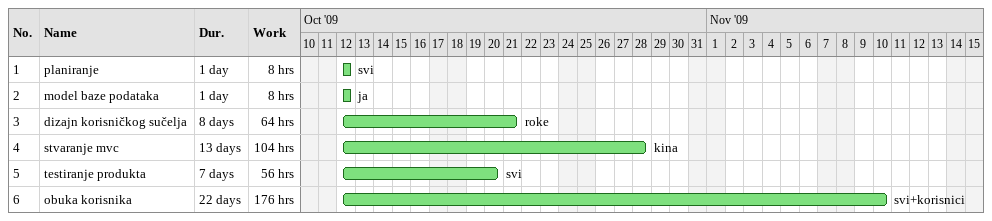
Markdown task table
| ID | Task | Duration | Start | Finish | Resources | Work (h) |
|---|---|---|---|---|---|---|
| 1 | planiranje | 1d | 2009-10-12 | 2009-10-12 | svi | 8 |
| 2 | model baze podataka | 1d | 2009-10-12 | 2009-10-12 | ja | 8 |
| 3 | dizajn korisničkog sučelja | 8d | 2009-10-12 | 2009-10-21 | roke | 64 |
| 4 | stvaranje mvc | 13d | 2009-10-12 | 2009-10-28 | kina | 104 |
| 5 | testiranje produkta | 7d | 2009-10-12 | 2009-10-20 | svi | 56 |
| 6 | obuka korisnika | 22d | 2009-10-12 | 2009-11-10 | svi+korisnici | 176 |
